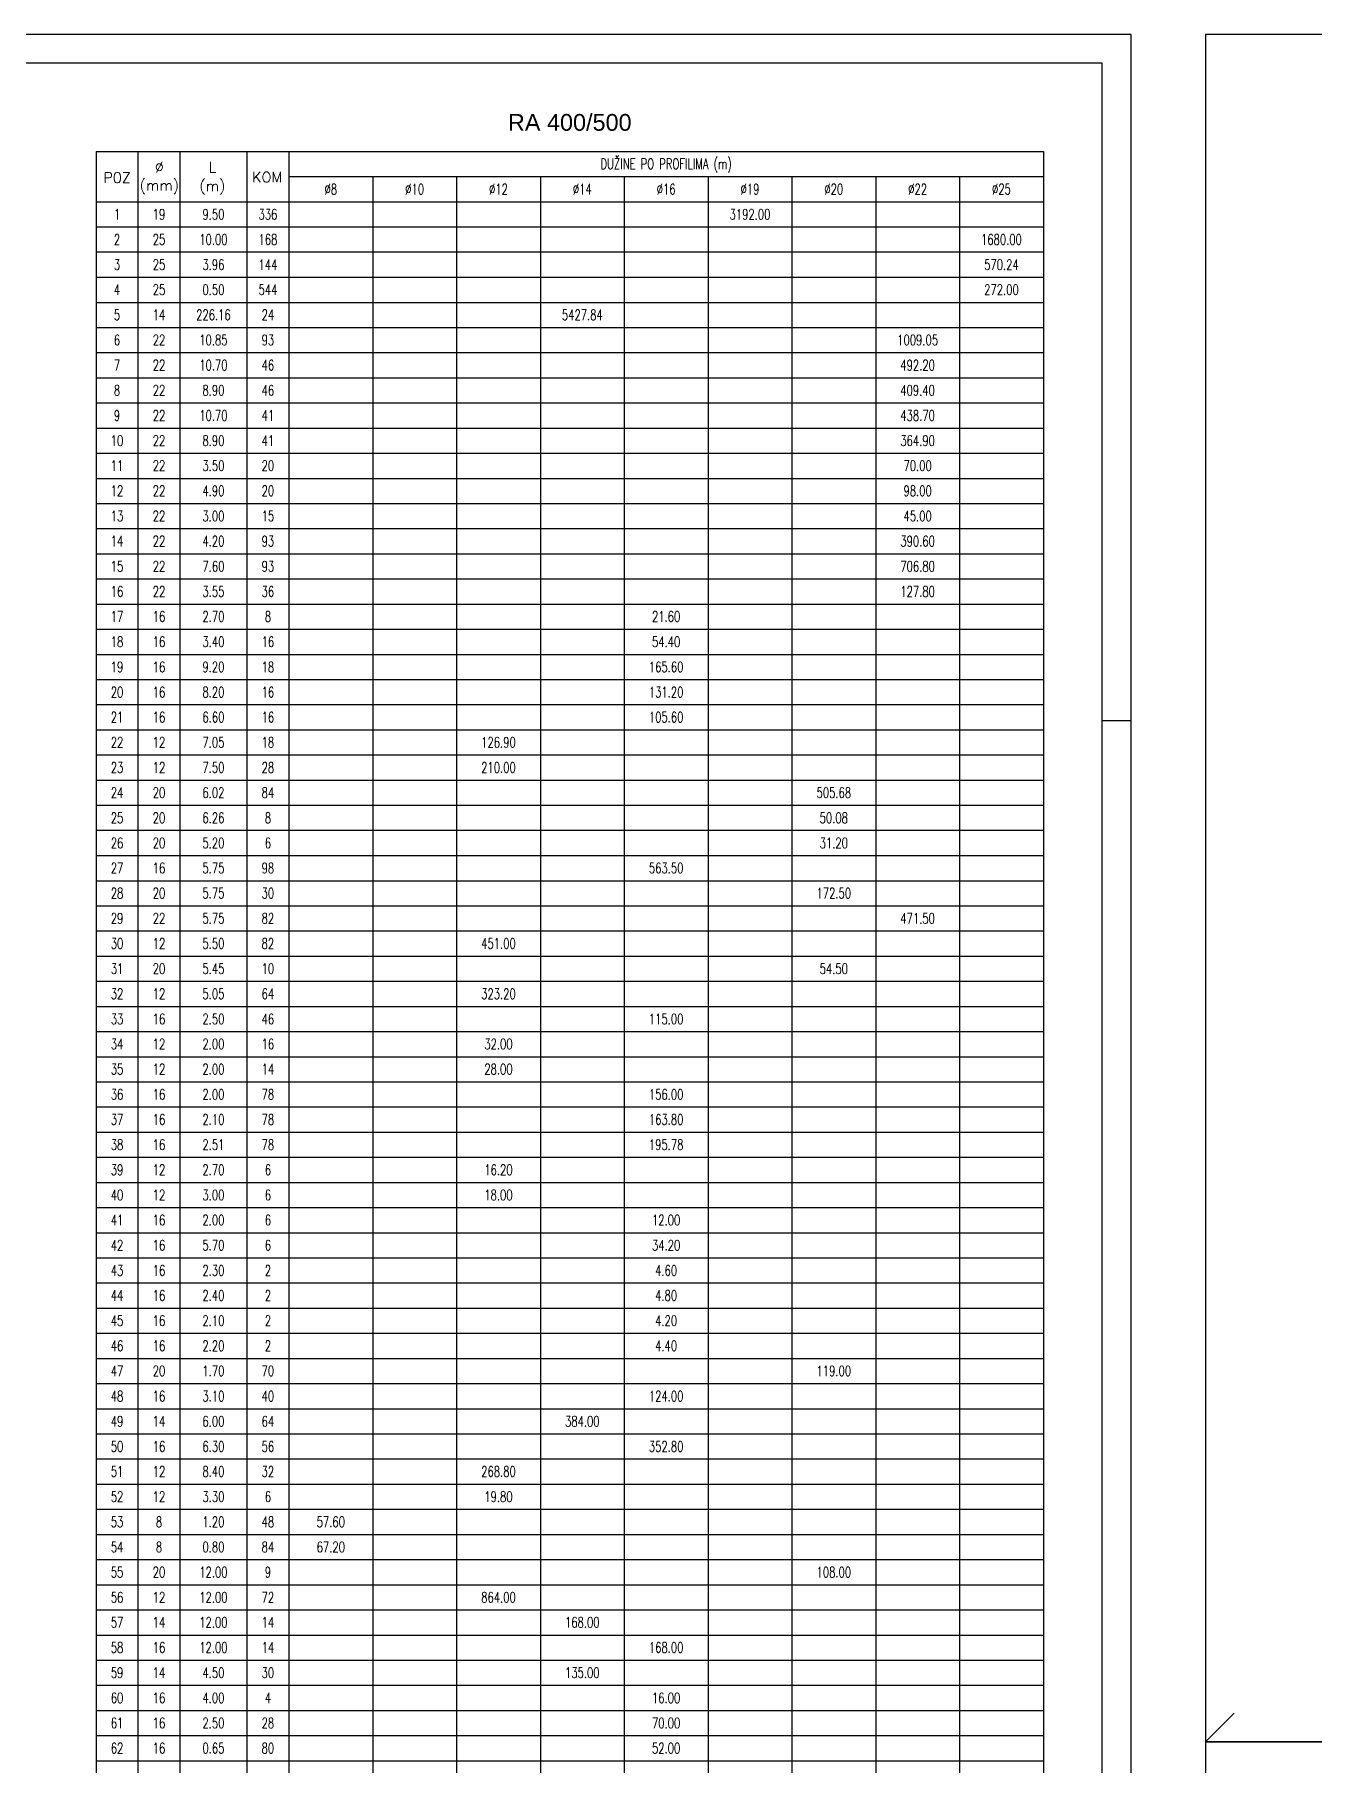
# Model space of a CAD drawing. Extents: x 0 to 12346, y 0 to 3567.
# Drawn here: x 9227 to 10339, y 2062 to 3567 of the extents above; entities that cross this region are included whole.
import ezdxf
from ezdxf.enums import TextEntityAlignment as Align

# ---------------------------------------------------------------- set-up
doc = ezdxf.new("R2010")
doc.units = 0
doc.header["$LTSCALE"] = 50
for name, color, linetype in [('BETON', 7, 'CONTINUOUS'), ('FILE', 8, 'CONTINUOUS'), ('KOTE', 4, 'CONTINUOUS'), ('TANKO', 8, 'CONTINUOUS'), ('TEKST', 7, 'CONTINUOUS')]:
    doc.layers.add(name, color=color, linetype=linetype)
doc.styles.add('KOTE', font='romans.shx', dxfattribs={"width": 0.7})
doc.styles.add('NASLOV', font='ARIAL.TTF')
doc.styles.get("Standard").update_dxf_attribs({"font": 'romans.shx', "width": 0.9})

# ---------------------------------------------------------------- blocks, each defined once
blk = doc.blocks.new('TABNAS')
at = {"layer": 'KOTE'}
for s, p in [('%%C', (1.509, -0.375)), ('L', (2.775, -0.375)), ('P0Z', (0.501, -0.623)), ('(mm)', (1.509, -0.827)), ('(m)', (2.775, -0.839)), ('KOM', (4.081, -0.611))]:
    blk.add_text(s, height=0.25, dxfattribs=at).set_placement(p, align=Align.MIDDLE)

msp = doc.modelspace()

# ---------------------------------------------------------------- linework, layer by layer
at = {"layer": 'BETON'}
for points in [[(0, 0), (10180.8, 0), (10180.8, 3566.7), (0, 3566.7)], [(125, 25), (10155.8, 25), (10155.8, 3541.7), (125, 3541.7)]]:
    msp.add_lwpolyline(points, close=True, dxfattribs=at)
at = {"layer": 'FILE'}
msp.add_line((10155.8, 2970), (10180.8, 2970), dxfattribs=at)
at = {"layer": 'KOTE'}
for p, q in [((9280.8, 3465), (10104.6, 3465)), ((9280.8, 3465), (9280.8, 1125)), ((9317.2, 3465), (9317.2, 1212.4)), ((9353.7, 3465), (9353.7, 1212.4)), ((9412, 3465), (9412, 1212.4)), ((9448.5, 3465), (9448.5, 1125)), ((10104.6, 3465), (10104.6, 1125)), ((9448.5, 3443.2), (10104.6, 3443.2)), ((9521.4, 3443.2), (9521.4, 1146.8)), ((9594.3, 3443.2), (9594.3, 1146.8)), ((9667.2, 3443.2), (9667.2, 1146.8)), ((9740.1, 3443.2), (9740.1, 1146.8)), ((9813, 3443.2), (9813, 1146.8)), ((9885.9, 3443.2), (9885.9, 1146.8)), ((9958.8, 3443.2), (9958.8, 1146.8)), ((10031.7, 3443.2), (10031.7, 1146.8)), ((9280.8, 3421.3), (10104.6, 3421.3)), ((9280.8, 3399.4), (10104.6, 3399.4)), ((9280.8, 3377.6), (10104.6, 3377.6)), ((9280.8, 3355.7), (10104.6, 3355.7)), ((9280.8, 3333.8), (10104.6, 3333.8)), ((9280.8, 3312), (10104.6, 3312)), ((9280.8, 3290.1), (10104.6, 3290.1)), ((9280.8, 3268.2), (10104.6, 3268.2)), ((9280.8, 3246.3), (10104.6, 3246.3)), ((9280.8, 3224.5), (10104.6, 3224.5)), ((9280.8, 3202.6), (10104.6, 3202.6)), ((9280.8, 3180.7), (10104.6, 3180.7)), ((9280.8, 3158.9), (10104.6, 3158.9)), ((9280.8, 3137), (10104.6, 3137)), ((9280.8, 3115.1), (10104.6, 3115.1)), ((9280.8, 3093.3), (10104.6, 3093.3)), ((9280.8, 3071.4), (10104.6, 3071.4)), ((9280.8, 3049.5), (10104.6, 3049.5)), ((9280.8, 3027.6), (10104.6, 3027.6)), ((9280.8, 3005.8), (10104.6, 3005.8)), ((9280.8, 2983.9), (10104.6, 2983.9)), ((9280.8, 2962), (10104.6, 2962)), ((9280.8, 2940.2), (10104.6, 2940.2)), ((9280.8, 2918.3), (10104.6, 2918.3)), ((9280.8, 2896.4), (10104.6, 2896.4)), ((9280.8, 2874.6), (10104.6, 2874.6)), ((9280.8, 2852.7), (10104.6, 2852.7)), ((9280.8, 2830.8), (10104.6, 2830.8)), ((9280.8, 2808.9), (10104.6, 2808.9)), ((9280.8, 2787.1), (10104.6, 2787.1)), ((9280.8, 2765.2), (10104.6, 2765.2)), ((9280.8, 2743.3), (10104.6, 2743.3)), ((9280.8, 2721.5), (10104.6, 2721.5)), ((9280.8, 2699.6), (10104.6, 2699.6)), ((9280.8, 2677.7), (10104.6, 2677.7)), ((9280.8, 2655.9), (10104.6, 2655.9)), ((9280.8, 2634), (10104.6, 2634)), ((9280.8, 2612.1), (10104.6, 2612.1)), ((9280.8, 2590.2), (10104.6, 2590.2)), ((9280.8, 2568.4), (10104.6, 2568.4)), ((9280.8, 2546.5), (10104.6, 2546.5)), ((9280.8, 2524.6), (10104.6, 2524.6)), ((9280.8, 2502.8), (10104.6, 2502.8)), ((9280.8, 2480.9), (10104.6, 2480.9)), ((9280.8, 2459), (10104.6, 2459)), ((9280.8, 2437.2), (10104.6, 2437.2)), ((9280.8, 2415.3), (10104.6, 2415.3)), ((9280.8, 2393.4), (10104.6, 2393.4)), ((9280.8, 2371.5), (10104.6, 2371.5)), ((9280.8, 2349.7), (10104.6, 2349.7)), ((9280.8, 2327.8), (10104.6, 2327.8)), ((9280.8, 2305.9), (10104.6, 2305.9)), ((9280.8, 2284.1), (10104.6, 2284.1)), ((9280.8, 2262.2), (10104.6, 2262.2)), ((9280.8, 2240.3), (10104.6, 2240.3)), ((9280.8, 2218.5), (10104.6, 2218.5)), ((9280.8, 2196.6), (10104.6, 2196.6)), ((9280.8, 2174.7), (10104.6, 2174.7)), ((9280.8, 2152.8), (10104.6, 2152.8)), ((9280.8, 2131), (10104.6, 2131)), ((9280.8, 2109.1), (10104.6, 2109.1)), ((9280.8, 2087.2), (10104.6, 2087.2)), ((9280.8, 2065.4), (10104.6, 2065.4))]:
    msp.add_line(p, q, dxfattribs=at)
at = {"layer": 'TANKO'}
msp.add_line((10245.6, 2081.7), (10270.6, 2106.7), dxfattribs=at)
for points in [[(10245.6, 2081.7), (11295.6, 2081.7), (11295.6, 3566.7), (10245.6, 3566.7)], [(10245.6, 596.7), (11295.6, 596.7), (11295.6, 2081.7), (10245.6, 2081.7)]]:
    msp.add_lwpolyline(points, close=True, dxfattribs=at)

# ---------------------------------------------------------------- block references
at = {"layer": 'KOTE', "xscale": 36.45, "yscale": 36.45, "zscale": 36.45}
msp.add_blockref('TABNAS', (9280.8, 3465), dxfattribs=at)

# ---------------------------------------------------------------- texts
at = {"layer": 'KOTE', "style": 'KOTE', "width": 0.7}
for s, height, p in [('DUŽINE PO PROFILIMA (m)', 9.113, (9776.5, 3454.1)), ('%%c8', 9.11, (9484.9, 3432.2)), ('%%c10', 9.11, (9557.8, 3432.2)), ('%%c12', 9.11, (9630.7, 3432.2)), ('%%c14', 9.11, (9703.6, 3432.2)), ('%%c16', 9.11, (9776.5, 3432.2)), ('%%c19', 9.11, (9849.4, 3432.2)), ('%%c20', 9.11, (9922.3, 3432.2)), ('%%c22', 9.11, (9995.2, 3432.2)), ('%%c25', 9.11, (10068.1, 3432.2)), ('1', 9.11, (9299, 3410.4)), ('19', 9.11, (9335.5, 3410.4)), ('9.50', 9.11, (9382.8, 3410.4)), ('336', 9.11, (9430.2, 3410.4)), ('3192.00', 9.11, (9849.4, 3410.4)), ('2', 9.11, (9299, 3388.5)), ('25', 9.11, (9335.5, 3388.5)), ('10.00', 9.11, (9382.8, 3388.5)), ('168', 9.11, (9430.2, 3388.5)), ('1680.00', 9.11, (10068.1, 3388.5)), ('3', 9.11, (9299, 3366.6)), ('25', 9.11, (9335.5, 3366.6)), ('3.96', 9.11, (9382.8, 3366.6)), ('144', 9.11, (9430.2, 3366.6)), ('570.24', 9.11, (10068.1, 3366.6)), ('4', 9.11, (9299, 3344.8)), ('25', 9.11, (9335.5, 3344.8)), ('0.50', 9.11, (9382.8, 3344.8)), ('544', 9.11, (9430.2, 3344.8)), ('272.00', 9.11, (10068.1, 3344.8)), ('5', 9.11, (9299, 3322.9)), ('14', 9.11, (9335.5, 3322.9)), ('226.16', 9.11, (9382.8, 3322.9)), ('24', 9.11, (9430.2, 3322.9)), ('5427.84', 9.11, (9703.6, 3322.9)), ('6', 9.11, (9299, 3301)), ('22', 9.11, (9335.5, 3301)), ('10.85', 9.11, (9382.8, 3301)), ('93', 9.11, (9430.2, 3301)), ('1009.05', 9.11, (9995.2, 3301)), ('7', 9.11, (9299, 3279.2)), ('22', 9.11, (9335.5, 3279.2)), ('10.70', 9.11, (9382.8, 3279.2)), ('46', 9.11, (9430.2, 3279.2)), ('492.20', 9.11, (9995.2, 3279.2)), ('8', 9.11, (9299, 3257.3)), ('22', 9.11, (9335.5, 3257.3)), ('8.90', 9.11, (9382.8, 3257.3)), ('46', 9.11, (9430.2, 3257.3)), ('409.40', 9.11, (9995.2, 3257.3)), ('9', 9.11, (9299, 3235.4)), ('22', 9.11, (9335.5, 3235.4)), ('10.70', 9.11, (9382.8, 3235.4)), ('41', 9.11, (9430.2, 3235.4)), ('438.70', 9.11, (9995.2, 3235.4)), ('10', 9.11, (9299, 3213.5)), ('22', 9.11, (9335.5, 3213.5)), ('8.90', 9.11, (9382.8, 3213.5)), ('41', 9.11, (9430.2, 3213.5)), ('364.90', 9.11, (9995.2, 3213.5)), ('11', 9.11, (9299, 3191.7)), ('22', 9.11, (9335.5, 3191.7)), ('3.50', 9.11, (9382.8, 3191.7)), ('20', 9.11, (9430.2, 3191.7)), ('70.00', 9.11, (9995.2, 3191.7)), ('12', 9.11, (9299, 3169.8)), ('22', 9.11, (9335.5, 3169.8)), ('4.90', 9.11, (9382.8, 3169.8)), ('20', 9.11, (9430.2, 3169.8)), ('98.00', 9.11, (9995.2, 3169.8)), ('13', 9.11, (9299, 3147.9)), ('22', 9.11, (9335.5, 3147.9)), ('3.00', 9.11, (9382.8, 3147.9)), ('15', 9.11, (9430.2, 3147.9)), ('45.00', 9.11, (9995.2, 3147.9)), ('14', 9.11, (9299, 3126.1)), ('22', 9.11, (9335.5, 3126.1)), ('4.20', 9.11, (9382.8, 3126.1)), ('93', 9.11, (9430.2, 3126.1)), ('390.60', 9.11, (9995.2, 3126.1)), ('15', 9.11, (9299, 3104.2)), ('22', 9.11, (9335.5, 3104.2)), ('7.60', 9.11, (9382.8, 3104.2)), ('93', 9.11, (9430.2, 3104.2)), ('706.80', 9.11, (9995.2, 3104.2)), ('16', 9.11, (9299, 3082.3)), ('22', 9.11, (9335.5, 3082.3)), ('3.55', 9.11, (9382.8, 3082.3)), ('36', 9.11, (9430.2, 3082.3)), ('127.80', 9.11, (9995.2, 3082.3)), ('17', 9.11, (9299, 3060.5)), ('16', 9.11, (9335.5, 3060.5)), ('2.70', 9.11, (9382.8, 3060.5)), ('8', 9.11, (9430.2, 3060.5)), ('21.60', 9.11, (9776.5, 3060.5)), ('18', 9.11, (9299, 3038.6)), ('16', 9.11, (9335.5, 3038.6)), ('3.40', 9.11, (9382.8, 3038.6)), ('16', 9.11, (9430.2, 3038.6)), ('54.40', 9.11, (9776.5, 3038.6)), ('19', 9.11, (9299, 3016.7)), ('16', 9.11, (9335.5, 3016.7)), ('9.20', 9.11, (9382.8, 3016.7)), ('18', 9.11, (9430.2, 3016.7)), ('165.60', 9.11, (9776.5, 3016.7)), ('20', 9.11, (9299, 2994.8)), ('16', 9.11, (9335.5, 2994.8)), ('8.20', 9.11, (9382.8, 2994.8)), ('16', 9.11, (9430.2, 2994.8)), ('131.20', 9.11, (9776.5, 2994.8)), ('21', 9.11, (9299, 2973)), ('16', 9.11, (9335.5, 2973)), ('6.60', 9.11, (9382.8, 2973)), ('16', 9.11, (9430.2, 2973)), ('105.60', 9.11, (9776.5, 2973)), ('22', 9.11, (9299, 2951.1)), ('12', 9.11, (9335.5, 2951.1)), ('7.05', 9.11, (9382.8, 2951.1)), ('18', 9.11, (9430.2, 2951.1)), ('126.90', 9.11, (9630.7, 2951.1)), ('23', 9.11, (9299, 2929.2)), ('12', 9.11, (9335.5, 2929.2)), ('7.50', 9.11, (9382.8, 2929.2)), ('28', 9.11, (9430.2, 2929.2)), ('210.00', 9.11, (9630.7, 2929.2)), ('24', 9.11, (9299, 2907.4)), ('20', 9.11, (9335.5, 2907.4)), ('6.02', 9.11, (9382.8, 2907.4)), ('84', 9.11, (9430.2, 2907.4)), ('505.68', 9.11, (9922.3, 2907.4)), ('25', 9.11, (9299, 2885.5)), ('20', 9.11, (9335.5, 2885.5)), ('6.26', 9.11, (9382.8, 2885.5)), ('8', 9.11, (9430.2, 2885.5)), ('50.08', 9.11, (9922.3, 2885.5)), ('26', 9.11, (9299, 2863.6)), ('20', 9.11, (9335.5, 2863.6)), ('5.20', 9.11, (9382.8, 2863.6)), ('6', 9.11, (9430.2, 2863.6)), ('31.20', 9.11, (9922.3, 2863.6)), ('27', 9.11, (9299, 2841.8)), ('16', 9.11, (9335.5, 2841.8)), ('5.75', 9.11, (9382.8, 2841.8)), ('98', 9.11, (9430.2, 2841.8)), ('563.50', 9.11, (9776.5, 2841.8)), ('28', 9.11, (9299, 2819.9)), ('20', 9.11, (9335.5, 2819.9)), ('5.75', 9.11, (9382.8, 2819.9)), ('30', 9.11, (9430.2, 2819.9)), ('172.50', 9.11, (9922.3, 2819.9)), ('29', 9.11, (9299, 2798)), ('22', 9.11, (9335.5, 2798)), ('5.75', 9.11, (9382.8, 2798)), ('82', 9.11, (9430.2, 2798)), ('471.50', 9.11, (9995.2, 2798)), ('30', 9.11, (9299, 2776.1)), ('12', 9.11, (9335.5, 2776.1)), ('5.50', 9.11, (9382.8, 2776.1)), ('82', 9.11, (9430.2, 2776.1)), ('451.00', 9.11, (9630.7, 2776.1)), ('31', 9.11, (9299, 2754.3)), ('20', 9.11, (9335.5, 2754.3)), ('5.45', 9.11, (9382.8, 2754.3)), ('10', 9.11, (9430.2, 2754.3)), ('54.50', 9.11, (9922.3, 2754.3)), ('32', 9.11, (9299, 2732.4)), ('12', 9.11, (9335.5, 2732.4)), ('5.05', 9.11, (9382.8, 2732.4)), ('64', 9.11, (9430.2, 2732.4)), ('323.20', 9.11, (9630.7, 2732.4)), ('33', 9.11, (9299, 2710.5)), ('16', 9.11, (9335.5, 2710.5)), ('2.50', 9.11, (9382.8, 2710.5)), ('46', 9.11, (9430.2, 2710.5)), ('115.00', 9.11, (9776.5, 2710.5)), ('34', 9.11, (9299, 2688.7)), ('12', 9.11, (9335.5, 2688.7)), ('2.00', 9.11, (9382.8, 2688.7)), ('16', 9.11, (9430.2, 2688.7)), ('32.00', 9.11, (9630.7, 2688.7)), ('35', 9.11, (9299, 2666.8)), ('12', 9.11, (9335.5, 2666.8)), ('2.00', 9.11, (9382.8, 2666.8)), ('14', 9.11, (9430.2, 2666.8)), ('28.00', 9.11, (9630.7, 2666.8)), ('36', 9.11, (9299, 2644.9)), ('16', 9.11, (9335.5, 2644.9)), ('2.00', 9.11, (9382.8, 2644.9)), ('78', 9.11, (9430.2, 2644.9)), ('156.00', 9.11, (9776.5, 2644.9)), ('37', 9.11, (9299, 2623.1)), ('16', 9.11, (9335.5, 2623.1)), ('2.10', 9.11, (9382.8, 2623.1)), ('78', 9.11, (9430.2, 2623.1)), ('163.80', 9.11, (9776.5, 2623.1)), ('38', 9.11, (9299, 2601.2)), ('16', 9.11, (9335.5, 2601.2)), ('2.51', 9.11, (9382.8, 2601.2)), ('78', 9.11, (9430.2, 2601.2)), ('195.78', 9.11, (9776.5, 2601.2)), ('39', 9.11, (9299, 2579.3)), ('12', 9.11, (9335.5, 2579.3)), ('2.70', 9.11, (9382.8, 2579.3)), ('6', 9.11, (9430.2, 2579.3)), ('16.20', 9.11, (9630.7, 2579.3)), ('40', 9.11, (9299, 2557.4)), ('12', 9.11, (9335.5, 2557.4)), ('3.00', 9.11, (9382.8, 2557.4)), ('6', 9.11, (9430.2, 2557.4)), ('18.00', 9.11, (9630.7, 2557.4)), ('41', 9.11, (9299, 2535.6)), ('16', 9.11, (9335.5, 2535.6)), ('2.00', 9.11, (9382.8, 2535.6)), ('6', 9.11, (9430.2, 2535.6)), ('12.00', 9.11, (9776.5, 2535.6)), ('42', 9.11, (9299, 2513.7)), ('16', 9.11, (9335.5, 2513.7)), ('5.70', 9.11, (9382.8, 2513.7)), ('6', 9.11, (9430.2, 2513.7)), ('34.20', 9.11, (9776.5, 2513.7)), ('43', 9.11, (9299, 2491.8)), ('16', 9.11, (9335.5, 2491.8)), ('2.30', 9.11, (9382.8, 2491.8)), ('2', 9.11, (9430.2, 2491.8)), ('4.60', 9.11, (9776.5, 2491.8)), ('44', 9.11, (9299, 2470)), ('16', 9.11, (9335.5, 2470)), ('2.40', 9.11, (9382.8, 2470)), ('2', 9.11, (9430.2, 2470)), ('4.80', 9.11, (9776.5, 2470)), ('45', 9.11, (9299, 2448.1)), ('16', 9.11, (9335.5, 2448.1)), ('2.10', 9.11, (9382.8, 2448.1)), ('2', 9.11, (9430.2, 2448.1)), ('4.20', 9.11, (9776.5, 2448.1)), ('46', 9.11, (9299, 2426.2)), ('16', 9.11, (9335.5, 2426.2)), ('2.20', 9.11, (9382.8, 2426.2)), ('2', 9.11, (9430.2, 2426.2)), ('4.40', 9.11, (9776.5, 2426.2)), ('47', 9.11, (9299, 2404.4)), ('20', 9.11, (9335.5, 2404.4)), ('1.70', 9.11, (9382.8, 2404.4)), ('70', 9.11, (9430.2, 2404.4)), ('119.00', 9.11, (9922.3, 2404.4)), ('48', 9.11, (9299, 2382.5)), ('16', 9.11, (9335.5, 2382.5)), ('3.10', 9.11, (9382.8, 2382.5)), ('40', 9.11, (9430.2, 2382.5)), ('124.00', 9.11, (9776.5, 2382.5)), ('49', 9.11, (9299, 2360.6)), ('14', 9.11, (9335.5, 2360.6)), ('6.00', 9.11, (9382.8, 2360.6)), ('64', 9.11, (9430.2, 2360.6)), ('384.00', 9.11, (9703.6, 2360.6)), ('50', 9.11, (9299, 2338.7)), ('16', 9.11, (9335.5, 2338.7)), ('6.30', 9.11, (9382.8, 2338.7)), ('56', 9.11, (9430.2, 2338.7)), ('352.80', 9.11, (9776.5, 2338.7)), ('51', 9.11, (9299, 2316.9)), ('12', 9.11, (9335.5, 2316.9)), ('8.40', 9.11, (9382.8, 2316.9)), ('32', 9.11, (9430.2, 2316.9)), ('268.80', 9.11, (9630.7, 2316.9)), ('52', 9.11, (9299, 2295)), ('12', 9.11, (9335.5, 2295)), ('3.30', 9.11, (9382.8, 2295)), ('6', 9.11, (9430.2, 2295)), ('19.80', 9.11, (9630.7, 2295)), ('53', 9.11, (9299, 2273.1)), ('8', 9.11, (9335.5, 2273.1)), ('1.20', 9.11, (9382.8, 2273.1)), ('48', 9.11, (9430.2, 2273.1)), ('57.60', 9.11, (9484.9, 2273.1)), ('54', 9.11, (9299, 2251.3)), ('8', 9.11, (9335.5, 2251.3)), ('0.80', 9.11, (9382.8, 2251.3)), ('84', 9.11, (9430.2, 2251.3)), ('67.20', 9.11, (9484.9, 2251.3)), ('55', 9.11, (9299, 2229.4)), ('20', 9.11, (9335.5, 2229.4)), ('12.00', 9.11, (9382.8, 2229.4)), ('9', 9.11, (9430.2, 2229.4)), ('108.00', 9.11, (9922.3, 2229.4)), ('56', 9.11, (9299, 2207.5)), ('12', 9.11, (9335.5, 2207.5)), ('12.00', 9.11, (9382.8, 2207.5)), ('72', 9.11, (9430.2, 2207.5)), ('864.00', 9.11, (9630.7, 2207.5)), ('57', 9.11, (9299, 2185.7)), ('14', 9.11, (9335.5, 2185.7)), ('12.00', 9.11, (9382.8, 2185.7)), ('14', 9.11, (9430.2, 2185.7)), ('168.00', 9.11, (9703.6, 2185.7)), ('58', 9.11, (9299, 2163.8)), ('16', 9.11, (9335.5, 2163.8)), ('12.00', 9.11, (9382.8, 2163.8)), ('14', 9.11, (9430.2, 2163.8)), ('168.00', 9.11, (9776.5, 2163.8)), ('59', 9.11, (9299, 2141.9)), ('14', 9.11, (9335.5, 2141.9)), ('4.50', 9.11, (9382.8, 2141.9)), ('30', 9.11, (9430.2, 2141.9)), ('135.00', 9.11, (9703.6, 2141.9)), ('60', 9.11, (9299, 2120)), ('16', 9.11, (9335.5, 2120)), ('4.00', 9.11, (9382.8, 2120)), ('4', 9.11, (9430.2, 2120)), ('16.00', 9.11, (9776.5, 2120)), ('61', 9.11, (9299, 2098.2)), ('16', 9.11, (9335.5, 2098.2)), ('2.50', 9.11, (9382.8, 2098.2)), ('28', 9.11, (9430.2, 2098.2)), ('70.00', 9.11, (9776.5, 2098.2)), ('62', 9.11, (9299, 2076.3)), ('16', 9.11, (9335.5, 2076.3)), ('0.65', 9.11, (9382.8, 2076.3)), ('80', 9.11, (9430.2, 2076.3)), ('52.00', 9.11, (9776.5, 2076.3))]:
    msp.add_text(s, height=height, dxfattribs=at).set_placement(p, align=Align.MIDDLE)
at = {"layer": 'TEKST', "style": 'NASLOV'}
msp.add_text('RA 400/500', height=14.58, dxfattribs=at).set_placement((9692.7, 3490.6), align=Align.MIDDLE)

doc.saveas('drawing.dxf')
